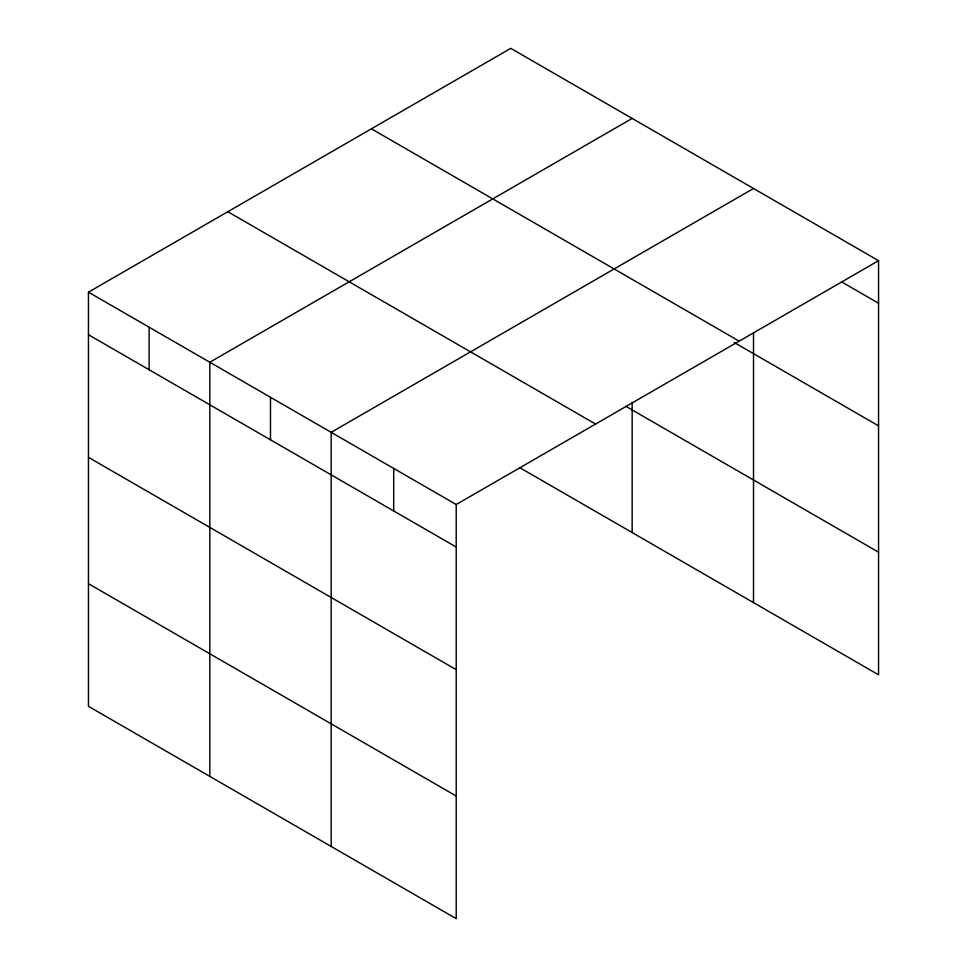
<?xml version="1.0" encoding="UTF-8"?>
<svg xmlns="http://www.w3.org/2000/svg" width="967" height="967" viewBox="0 0 967 967"><rect width="100%" height="100%" fill="white"/><g stroke="black" fill="none" stroke-linecap="round" stroke-linejoin="round"><path stroke-width="1.45" d="M878.556 260.679L510.781 48.35L88.444 292.179L88.444 706.321L456.219 918.65L456.219 504.52L878.556 260.679L878.556 674.821L519.823 467.702M632.152 118.421L209.815 362.25L209.815 776.392M753.511 188.492L331.173 432.322L331.173 846.463M842.088 282.159L878.556 303.215M371.413 128.816L739.187 341.146M734.146 342.475L878.556 425.843M625.697 406.2L878.556 552.193M227.813 211.713L595.587 424.054M88.444 292.179L456.219 504.52M88.444 334.715L456.219 547.044M88.444 457.343L456.219 669.672M88.444 583.693L456.219 796.022M753.511 332.708L753.511 602.622M632.152 402.405L632.152 532.551M393.702 468.415L393.702 510.951M270.494 397.292L270.494 439.816M149.123 327.221L149.123 369.757"/></g></svg>
